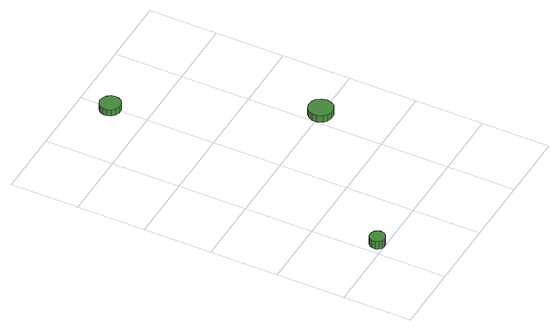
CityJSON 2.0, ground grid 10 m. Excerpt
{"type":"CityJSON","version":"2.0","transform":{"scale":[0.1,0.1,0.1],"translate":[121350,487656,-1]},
"CityObjects":{
"tree1":{"type":"SolitaryVegetationObject","attributes":{"function":"something"},"geometry":[{"type":"MultiSurface","lod":"1","boundaries":[[[0,1,2,3,4,5,6,7,8,9,10,11,12,13,14]],[[15,16,17,18,19,20,21,22,23,24,25,26,27,28,29]],[[0,29,28,1]],[[1,28,27,2]],[[2,27,26,3]],[[3,26,25,4]],[[4,25,24,5]],[[5,24,23,6]],[[6,23,22,7]],[[7,22,21,8]],[[8,21,20,9]],[[9,20,19,10]],[[10,19,18,11]],[[11,18,17,12]],[[12,17,16,13]],[[13,16,15,14]],[[14,15,29,0]]]}]},
"tree2":{"type":"SolitaryVegetationObject","attributes":{"function":"something"},"geometry":[{"type":"MultiSurface","lod":"1","boundaries":[[[30,31,32,33,34,35,36,37,38,39,40,41,42,43,44]],[[45,46,47,48,49,50,51,52,53,54,55,56,57,58,59]],[[30,59,58,31]],[[31,58,57,32]],[[32,57,56,33]],[[33,56,55,34]],[[34,55,54,35]],[[35,54,53,36]],[[36,53,52,37]],[[37,52,51,38]],[[38,51,50,39]],[[39,50,49,40]],[[40,49,48,41]],[[41,48,47,42]],[[42,47,46,43]],[[43,46,45,44]],[[44,45,59,30]]]}]},
"tree3":{"type":"SolitaryVegetationObject","attributes":{"function":"something"},"geometry":[{"type":"MultiSurface","lod":"1","boundaries":[[[60,61,62,63,64,65,66,67,68,69,70,71,72,73,74]],[[75,76,77,78,79,80,81,82,83,84,85,86,87,88,89]],[[60,89,88,61]],[[61,88,87,62]],[[62,87,86,63]],[[63,86,85,64]],[[64,85,84,65]],[[65,84,83,66]],[[66,83,82,67]],[[67,82,81,68]],[[68,81,80,69]],[[69,80,79,70]],[[70,79,78,71]],[[71,78,77,72]],[[72,77,76,73]],[[73,76,75,74]],[[74,75,89,60]]]}]}
},
"vertices":[
[30,12,20],[29,16,20],[26,20,20],[22,22,20],[17,23,20],[13,21,20],[10,18,20],[8,14,20],[8,9,20],[10,5,20],[13,2,20],[17,0,20],[22,1,20],[26,3,20],[29,7,20],[29,7,7],[26,3,7],[22,1,7],[17,0,7],[13,2,7],[10,5,7],[8,9,7],[8,14,7],[10,18,7],[13,21,7],[17,23,7],[22,22,7],[26,20,7],[29,16,7],[30,12,7],
[112,454,19],[111,460,19],[107,465,19],[101,468,19],[95,469,19],[89,467,19],[84,463,19],[82,457,19],[82,451,19],[84,445,19],[89,441,19],[95,439,19],[101,439,19],[107,442,19],[111,448,19],[111,448,9],[107,442,9],[101,439,9],[95,439,9],[89,441,9],[84,445,9],[82,451,9],[82,457,9],[84,463,9],[89,467,9],[95,469,9],[101,468,9],[107,465,9],[111,460,9],[112,454,9],
[236,200,19],[234,208,19],[230,214,19],[224,217,19],[216,218,19],[209,216,19],[204,211,19],[201,204,19],[201,197,19],[204,190,19],[209,185,19],[216,183,19],[224,184,19],[230,187,19],[234,193,19],[234,193,8],[230,187,8],[224,184,8],[216,183,8],[209,185,8],[204,190,8],[201,197,8],[201,204,8],[204,211,8],[209,216,8],[216,218,8],[224,217,8],[230,214,8],[234,208,8],[236,200,8]
]}
